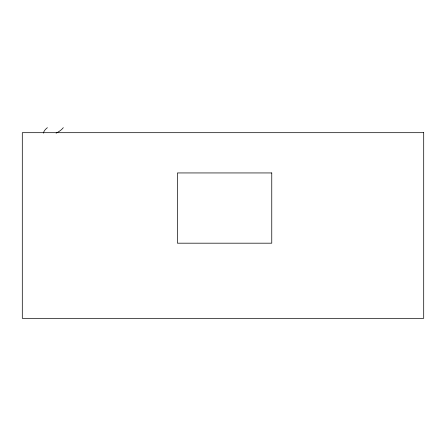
<?xml version="1.0" encoding="UTF-8"?>
<svg xmlns="http://www.w3.org/2000/svg" width="446" height="446" viewBox="0 0 446 446"><rect width="100%" height="100%" fill="white"/><g stroke="black" fill="none" stroke-linecap="round" stroke-linejoin="round"><path stroke-width="0.67" d="M63.304 127.668A11.485 4.672 -26.4 0 1 56.107 133.159M43.541 133.159A11.485 4.672 -26.4 0 1 47.388 127.668M423.7 132.685L22.3 132.685L22.3 318.332L423.7 318.332L423.7 132.685M271.759 172.942L177.43 172.942L177.43 243.187L271.759 243.187L271.759 172.942"/></g></svg>
